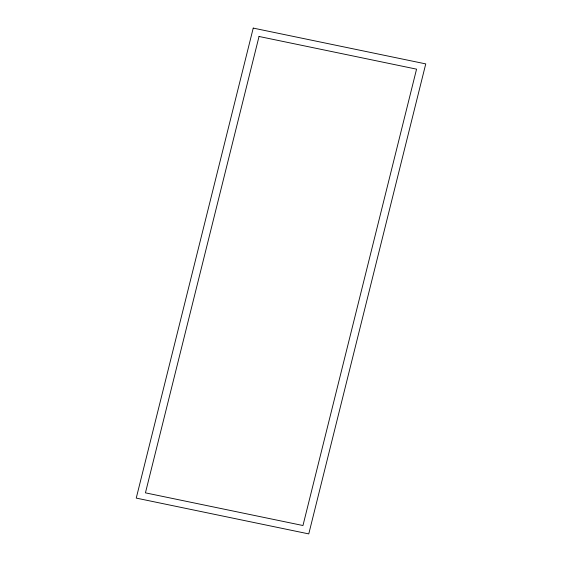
<?xml version="1.0" encoding="UTF-8"?>
<svg xmlns="http://www.w3.org/2000/svg" width="562" height="562" viewBox="0 0 562 562"><rect width="100%" height="100%" fill="white"/><g stroke="black" fill="none" stroke-linecap="round" stroke-linejoin="round"><path stroke-width="0.84" d="M253.23 28.1L136.243 498.101L308.77 533.9L425.757 63.899L253.23 28.1M259.033 36.474L145.439 492.846L302.967 525.526L416.561 69.154L259.033 36.474"/></g></svg>
